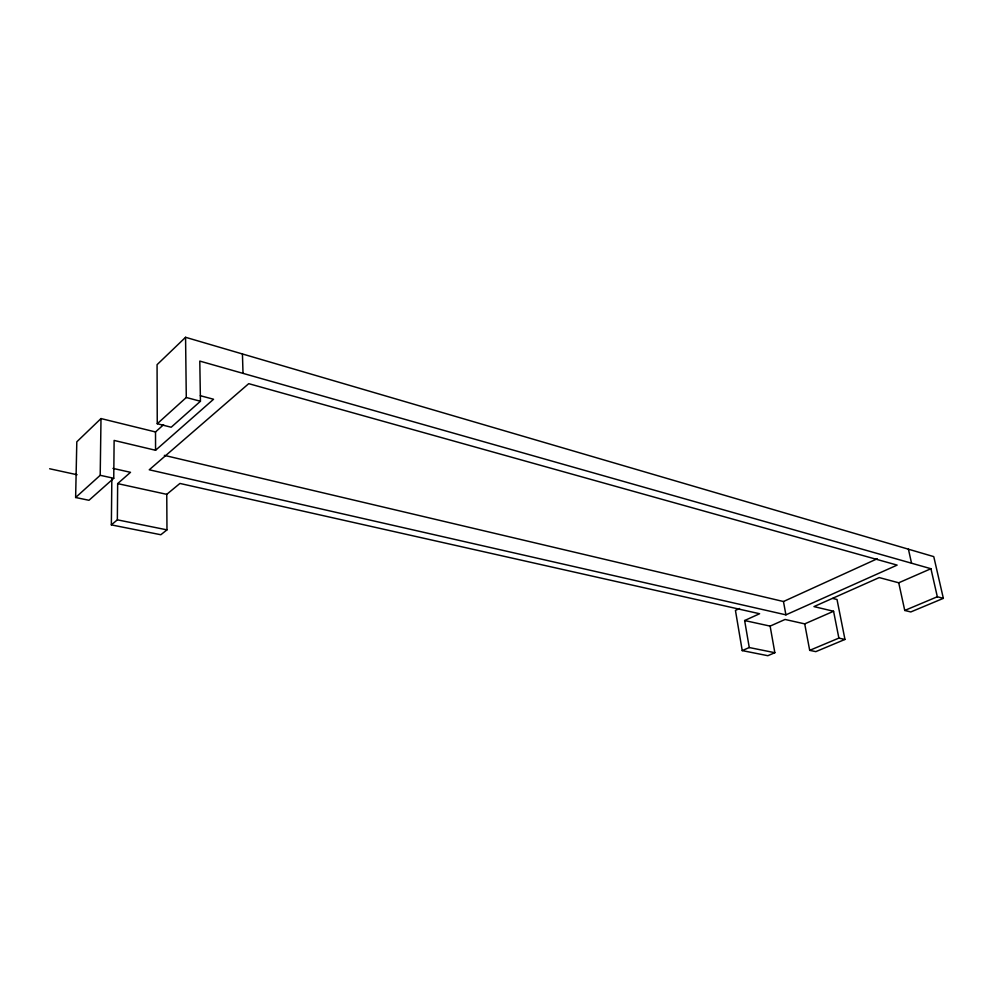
<?xml version="1.0" encoding="UTF-8"?>
<svg xmlns="http://www.w3.org/2000/svg" width="993" height="993" viewBox="0 0 993 993"><rect width="100%" height="100%" fill="white"/><g stroke="black" fill="none" stroke-linecap="round" stroke-linejoin="round"><path stroke-width="1.49" d="M744.638 620.538L770.121 626.111L774.85 652.711L749.256 647.535L744.638 620.538L759.595 613.736L179.932 483.442L166.762 494.34L166.973 529.865L160.829 534.743L111.353 524.887L117.348 519.836L117.658 483.616L130.493 472.32L112.966 468.386M111.353 524.887L111.837 478.763M163.584 424.719L155.516 431.955L101.001 418.562L76.809 441.811L75.629 497.505L88.973 500.286L113.748 478.278L114.121 440.433L155.566 450.276L213.569 399.248L200.338 395.711M75.629 497.505L100.206 475.299L101.001 418.562M185.567 337.297L157.068 364.679L157.254 423.738L171.206 427.226L200.437 401.259L199.792 361.092L930.938 568.716L937.33 596.756L943.35 598.357L933.768 556.626L185.567 337.297L186.287 397.498L157.254 423.738M739.524 608.51L735.441 610.41L742.23 650.601L767.837 655.703L774.85 652.711M164.341 455.365L783.465 601.522L877.266 558.749M785.91 614.853L897.126 565.104L248.722 383.658L149.26 469.788L785.91 614.853L783.465 601.522M770.121 626.111L785.066 619.458L804.715 623.877L833.574 611.266L838.874 638.102L844.969 639.442L837.012 599.487L832.742 598.431M742.23 650.601L749.256 647.535M833.574 611.266L813.975 606.599L879.239 577.578L898.727 582.792L930.938 568.716M804.715 623.877L809.692 650.353L838.874 638.102M898.727 582.792L904.747 610.447L937.33 596.756M844.969 639.442L815.812 651.631L809.692 650.353M943.35 598.357L910.792 611.949L904.747 610.447M117.348 519.836L166.973 529.865M49.65 468.758L77.069 474.741M117.658 483.616L166.762 494.34M100.206 475.299L113.748 478.278M186.287 397.498L200.437 401.259M908.421 549.191L911.537 563.217M242.441 353.967L243.012 373.356M155.516 431.955L155.566 450.276"/></g></svg>
